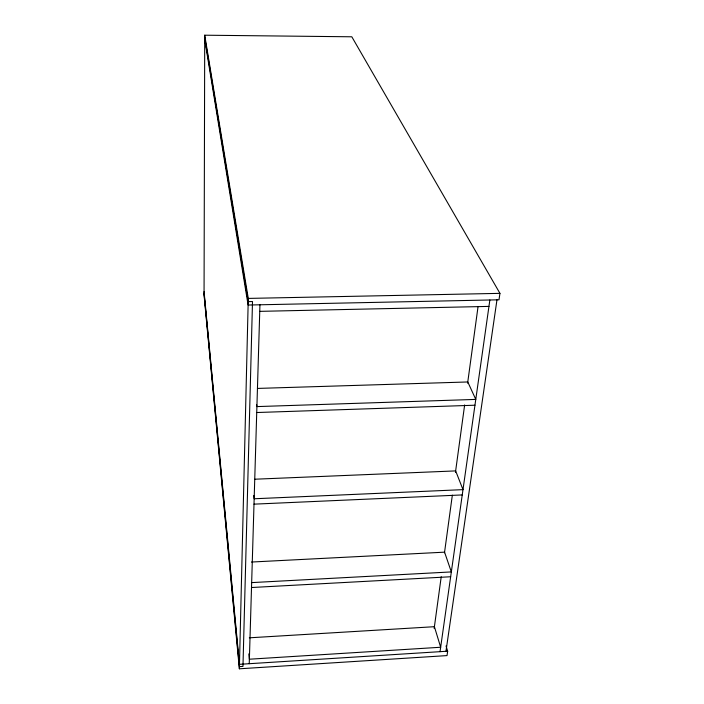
<?xml version="1.0" encoding="UTF-8"?>
<svg xmlns="http://www.w3.org/2000/svg" width="704" height="704" viewBox="0 0 704 704"><rect width="100%" height="100%" fill="white"/><g stroke="black" fill="none" stroke-linecap="round" stroke-linejoin="round"><path stroke-width="1.06" d="M204.706 39.494L248.107 305.034L499.004 299.798L499.946 293.357L351.815 36.793L204.723 35.2L204.054 295.02L239.36 668.8L447.022 655.591L447.665 651.191L446.028 645.946M239.36 668.8L248.274 298.408L204.723 35.2M249.242 663.705L259.943 304.788M434.166 628.461L441.223 576.726M444.488 552.798L452.346 495.167M455.453 472.331L464.649 404.914M467.614 383.17L477.99 307.05M440.035 651.675L489.861 299.992M445.966 651.297L496.971 299.842M447.665 651.191L239.466 664.321L204.063 291.623M249.322 637.815L434.403 626.701L440.669 647.249L249.374 659.208L248.811 653.893M251.654 582.613L451.334 571.921L444.567 552.165L251.46 562.038M251.513 587.523L450.657 576.752M253.994 504.152L462.246 494.93M254.883 479.213L455.655 470.906L462.994 489.641L254.162 498.766L253.73 495.528M256.731 412.526L474.954 405.214M257.435 388.423L467.782 381.964L475.772 399.406L256.907 406.595L256.582 404.466M259.75 311.353L488.954 306.398M248.274 298.408L499.946 293.357M204.714 37.286L248.195 301.629L252.507 301.541L242.968 666.406L239.413 666.626L204.063 293.374"/></g></svg>
